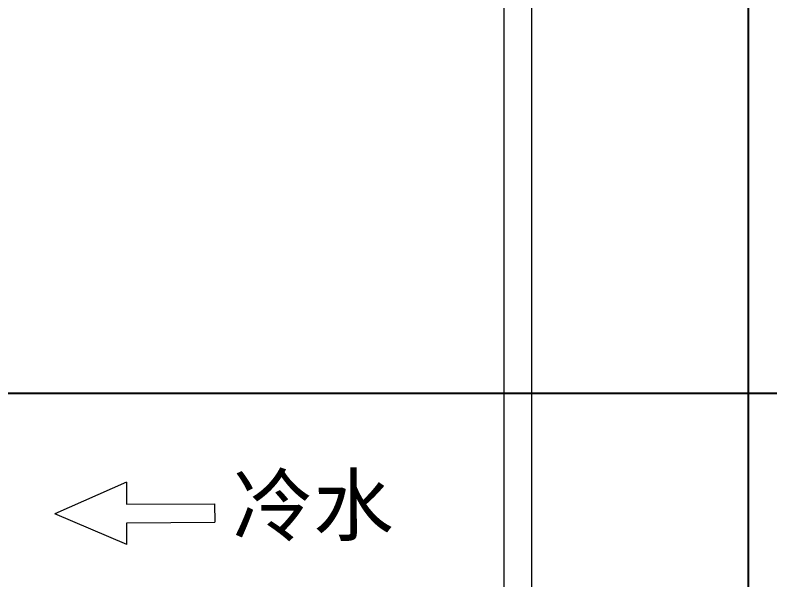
# Model space of a CAD drawing. Header units: millimetres. Extents: x 0 to 460316, y -63250 to 103204.
# Drawn here: x 202701.5 to 203085.5, y 47263.1 to 47550.8 of the extents above; entities that cross this region are included whole.
import ezdxf
from ezdxf.enums import TextEntityAlignment as Align

# ---------------------------------------------------------------- set-up
doc = ezdxf.new("R2010")
doc.units = ezdxf.units.MM
doc.header["$LTSCALE"] = 25
doc.layers.add('F-SYM', color=7, linetype='Continuous')
doc.layers.add('FORM(YOURNAME)-11', color=1, linetype='Continuous')
doc.styles.get("Standard").update_dxf_attribs({"font": 'Gulim.ttf'})
doc.styles.add('YOURNAME', font='HY울릉도M.TTF')
doc.dimstyles.get("Standard").update_dxf_attribs({"dimtxt": 0.18, "dimasz": 0.18, "dimexe": 0.18, "dimexo": 0.0625, "dimgap": 0.09, "dimtad": 0, "dimtih": 1, "dimtoh": 1, "dimdec": 4, "dimzin": 0, "dimdsep": 46, "dimtxsty": 'Standard', "dimcen": 0.09, "dimadec": 0, "dimazin": 0, "dimtfac": 1, "dimtdec": 4, "dimtofl": 0, "dimtmove": 0, "dimatfit": 3, "dimfxl": 1, "dimtolj": 1, "dimtzin": 0, "dimarcsym": 0})

# ---------------------------------------------------------------- blocks, each defined once
blk = doc.blocks.new('*D406')
at = {"color": 0, "linetype": 'Continuous', "lineweight": -2}
for p, q in [((202953.42, 47591.49), (203074.68, 47591.49)), ((202965.92, 46698.82), (203074.68, 46698.82))]:
    blk.add_line(p, q, dxfattribs=at)
at = {"linetype": 'Continuous', "lineweight": -2}
blk.add_line((203074.5, 47566.49), (203074.5, 46723.82), dxfattribs=at)
at = {"linetype": 'Continuous'}
for points in [[(203070.33, 47566.49), (203078.67, 47566.49), (203074.5, 47591.49)], [(203070.33, 46723.82), (203078.67, 46723.82), (203074.5, 46698.82)]]:
    blk.add_solid(points, dxfattribs=at)
at = {"layer": 'Defpoints', "color": 0, "linetype": 'Continuous'}
for p in [(202953.36, 47591.49), (202965.85, 46698.82), (203074.5, 46698.82)]:
    blk.add_point(p, dxfattribs=at)
at = {"linetype": 'Continuous', "lineweight": 20, "insert": (203049.97, 47145.16), "char_height": 38, "attachment_point": 5, "rotation": 90}
blk.add_mtext('\\A1;(1500)', dxfattribs=at)
blk = doc.blocks.new('*D412')
at = {"color": 0, "linetype": 'Continuous', "lineweight": -2}
for p, q in [((202799.08, 48022.44), (203241.22, 48022.44)), ((202826.62, 46698.82), (203241.22, 46698.82))]:
    blk.add_line(p, q, dxfattribs=at)
at = {"linetype": 'Continuous', "lineweight": -2}
blk.add_line((203241.04, 47997.44), (203241.04, 46723.82), dxfattribs=at)
at = {"linetype": 'Continuous'}
for points in [[(203236.87, 47997.44), (203245.21, 47997.44), (203241.04, 48022.44)], [(203236.87, 46723.82), (203245.21, 46723.82), (203241.04, 46698.82)]]:
    blk.add_solid(points, dxfattribs=at)
at = {"layer": 'Defpoints', "color": 0, "linetype": 'Continuous'}
for p in [(202799.01, 48022.44), (202826.55, 46698.82), (203241.04, 46698.82)]:
    blk.add_point(p, dxfattribs=at)
at = {"linetype": 'Continuous', "lineweight": 20, "insert": (203220.94, 47360.63), "char_height": 38, "attachment_point": 5, "rotation": 90}
blk.add_mtext('\\A1;2000-2200', dxfattribs=at)
blk = doc.blocks.new('FORM-PLAN')
at = {"layer": 'FORM(YOURNAME)-11', "color": 14}
blk.add_line((1345.8, 23893.4), (10555.8, 23893.4), dxfattribs=at)
at = {"layer": 'FORM(YOURNAME)-11', "color": 3, "style": 'YOURNAME'}
for tag, height, p in [('1', 450.5, (9905.3, 18187.7)), ('2', 450.5, (9905.3, 17544.1)), ('3', 450.5, (9905.3, 16257)), ('4', 450.5, (9905.3, 14326.3)), ('5', 514.9, (9905.3, 12009.4)), ('6', 514.9, (9905.3, 9756.9)), ('7', 514.9, (9905.3, 7504.4)), ('8', 514.9, (9905.3, 5251.9)), ('9', 514.9, (9905.3, 2999.4)), ('10', 514.9, (5655, 811.3)), ('11', 514.9, (9905.3, 746.9)), ('12', 514.9, (5655, -1441.2)), ('13', 514.9, (9905.3, -1441.2))]:
    blk.add_attdef(tag, text='', height=height, dxfattribs=at).set_placement(p, align=Align.MIDDLE_RIGHT)

msp = doc.modelspace()

# ---------------------------------------------------------------- linework, layer by layer
at = {"color": 7, "linetype": 'Continuous', "lineweight": 20}
for p, q in [((202950.24, 47572.99), (202950.24, 46899.55)), ((202964.24, 47572.99), (202964.24, 46899.55)), ((202758.19, 47312.86), (202721.68, 47296.81)), ((202758.19, 47312.86), (202758.24, 47301.7)), ((202758.24, 47301.7), (202803.03, 47301.9)), ((202803.03, 47301.9), (202803.07, 47292.44)), ((202758.33, 47281.08), (202721.68, 47296.81)), ((202758.28, 47292.24), (202803.07, 47292.44)), ((202758.33, 47281.08), (202758.28, 47292.24))]:
    msp.add_line(p, q, dxfattribs=at)

# ---------------------------------------------------------------- block references
at = {"layer": 'F-SYM', "xscale": 0.2500000000000001, "yscale": 0.2500000000000001, "zscale": 0.2500000000000001}
msp.add_blockref('FORM-PLAN', (201462.45, 41384.91), dxfattribs=at)

# ---------------------------------------------------------------- texts
at = {"color": 7, "linetype": 'Continuous', "lineweight": 20, "insert": (202894.02, 47316.27), "char_height": 30, "width": 121.1013, "attachment_point": 3, "rotation": 0.256}
msp.add_mtext('{\\fSimSun|b0|i0|c134|p2;冷水}', dxfattribs=at)

# ---------------------------------------------------------------- dimensions: what is measured, and where the dimension line sits
at = {"color": 7, "linetype": 'Continuous', "lineweight": 20}
for base, p1, p2, text, picture, middle in [((203241.04, 46698.82), (202799.01, 48022.44), (202826.55, 46698.82), '2000-2200', '*D412', (203220.94, 47360.63)), ((203074.5, 46698.82), (202953.36, 47591.49), (202965.85, 46698.82), '(1500)', '*D406', (203049.97, 47145.16))]:
    dim = msp.add_linear_dim(base=base, p1=p1, p2=p2, angle=90, text=text, dimstyle='Standard', override={"dimtxt": 38, "dimasz": 25, "dimgap": 0.625, "dimtad": 1, "dimtih": 0, "dimtoh": 0, "dimdec": 0, "dimzin": 0, "dimcen": 0.105236, "dimclrd": 256, "dimclrt": 256, "dimadec": 0, "dimazin": 0, "dimtp": 0, "dimtm": 0, "dimtdec": 0, "dimtzin": 0}, dxfattribs=at)
    dim.commit()
    dim.dimension.update_dxf_attribs({"geometry": picture, "text_midpoint": middle})

doc.saveas('drawing.dxf')
